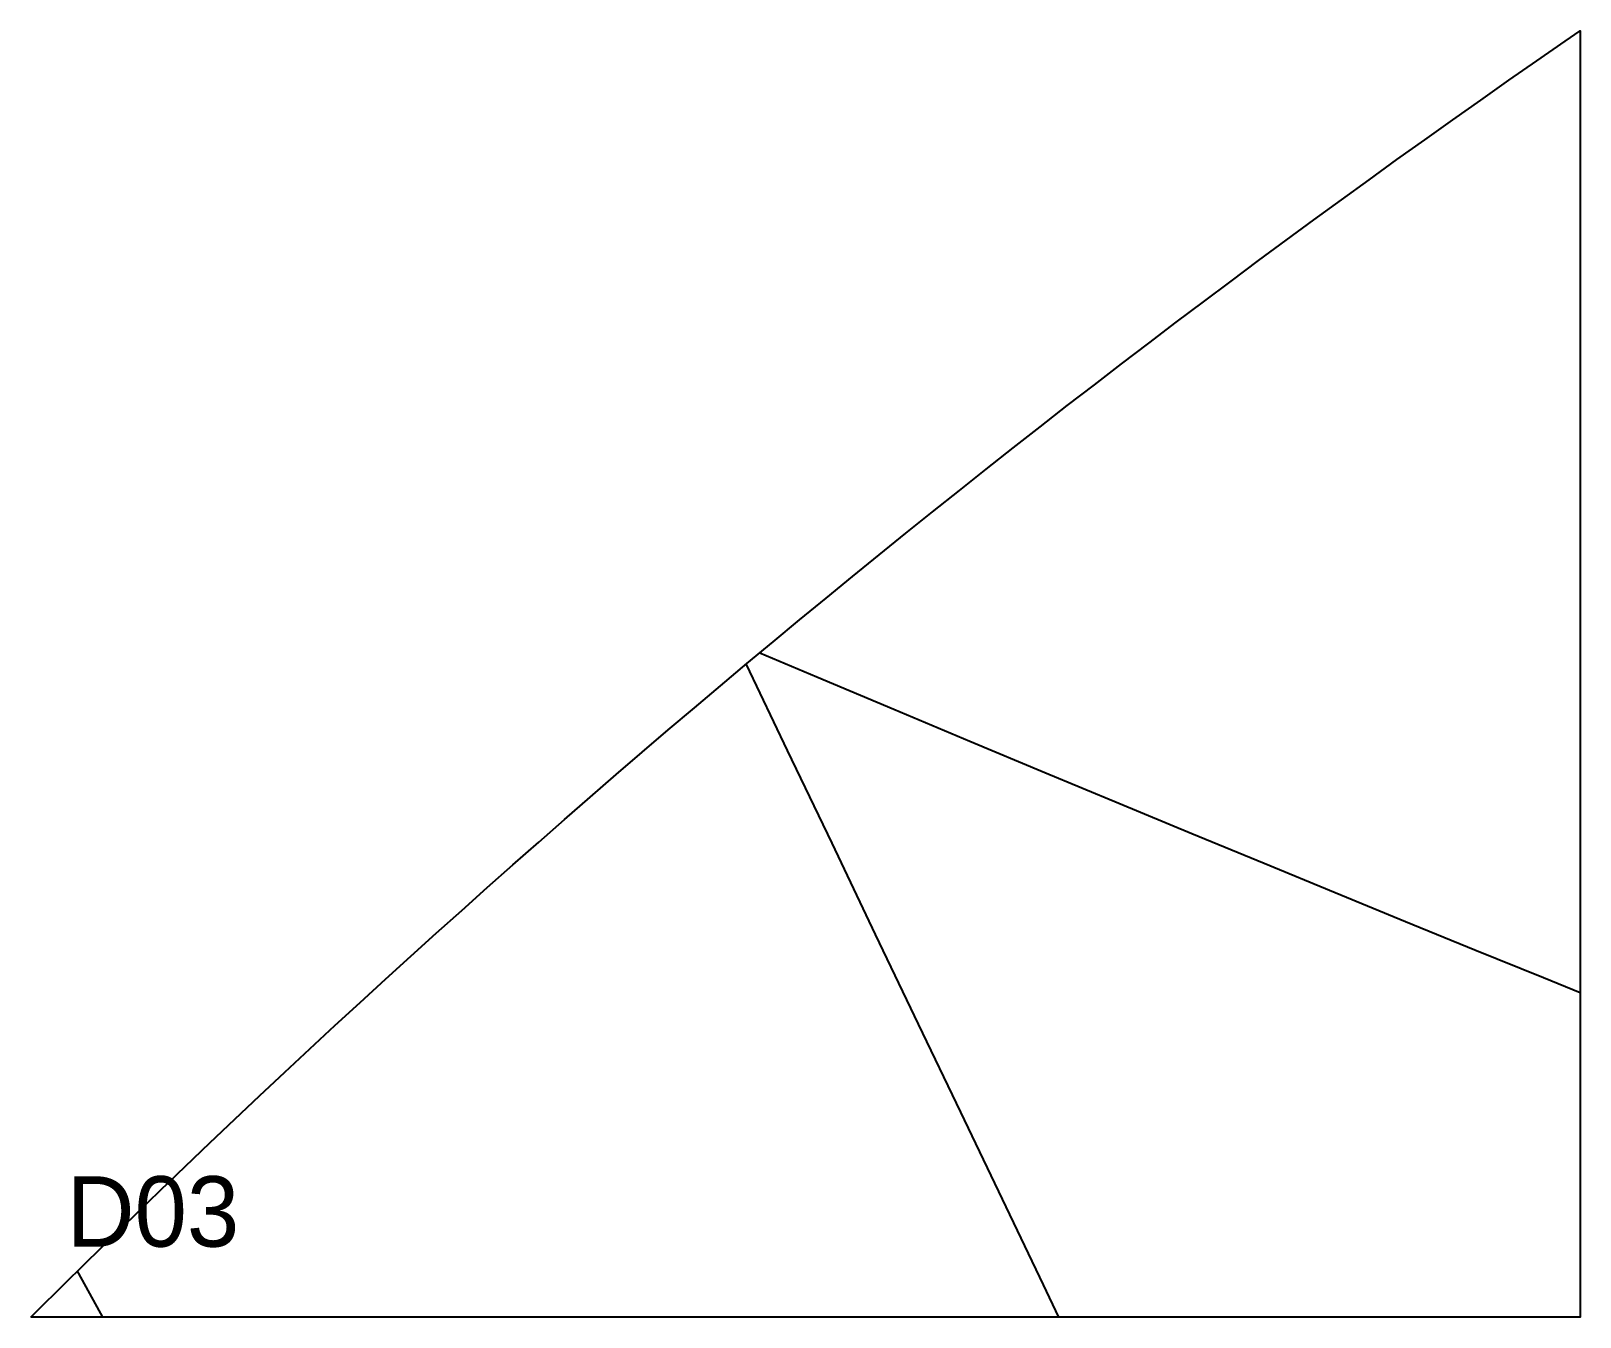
# Model space of a CAD drawing. Header units: millimetres. Extents: x 20 to 900, y 0 to 731.
import ezdxf

# ---------------------------------------------------------------- set-up
doc = ezdxf.new("R2010")
doc.units = ezdxf.units.MM
for name, color, linetype in [('CUT', 1, 'Continuous'), ('DECL', 30, 'Continuous'), ('HOUR', 7, 'Continuous'), ('HOUR15', 9, 'Continuous'), ('ID', 3, 'Continuous')]:
    doc.layers.add(name, color=color, linetype=linetype)

msp = doc.modelspace()

# ---------------------------------------------------------------- linework, layer by layer
at = {"layer": 'CUT'}
msp.add_lwpolyline([(19.77, 0), (23.67, 3.88), (37.51, 17.59), (51.39, 31.26), (65.31, 44.89), (79.28, 58.47), (93.28, 72.02), (107.33, 85.51), (121.42, 98.97), (135.55, 112.38), (149.72, 125.75), (163.93, 139.07), (178.18, 152.35), (192.48, 165.59), (206.81, 178.79), (221.19, 191.93), (235.6, 205.04), (250.06, 218.1), (264.55, 231.12), (279.09, 244.09), (293.66, 257.02), (308.27, 269.9), (322.93, 282.74), (337.62, 295.53), (352.35, 308.28), (367.12, 320.98), (381.93, 333.64), (396.78, 346.25), (411.67, 358.81), (426.6, 371.33), (441.56, 383.81), (456.56, 396.23), (471.6, 408.62), (486.68, 420.95), (501.8, 433.24), (516.95, 445.48), (532.14, 457.68), (547.37, 469.83), (562.64, 481.93), (577.94, 493.99), (593.28, 506), (608.66, 517.96), (624.07, 529.88), (639.52, 541.74), (655, 553.56), (670.53, 565.34), (686.09, 577.06), (701.68, 588.74), (717.31, 600.37), (732.97, 611.95), (748.68, 623.48), (764.41, 634.97), (780.18, 646.4), (795.99, 657.79), (811.83, 669.13), (827.71, 680.42), (843.62, 691.66), (859.56, 702.86), (875.54, 714), (891.56, 725.1), (900, 730.91), (900, 0), (19.77, 0)], close=True, dxfattribs=at)
at = {"layer": 'DECL'}
msp.add_lwpolyline([(433.98, 377.49), (466.3, 363.83), (510.08, 345.41), (553.27, 327.3), (595.89, 309.49), (637.95, 291.99), (679.46, 274.78), (720.44, 257.85), (760.9, 241.21), (800.85, 224.84), (840.31, 208.74), (879.27, 192.9), (900, 184.51)], dxfattribs=at)
at = {"layer": 'HOUR'}
msp.add_lwpolyline([(426.09, 370.91), (449.56, 321.89), (474.76, 269.27), (499.55, 217.49), (523.95, 166.53), (547.96, 116.38), (571.61, 67), (594.88, 18.39), (603.69, 0)], dxfattribs=at)
at = {"layer": 'HOUR15'}
msp.add_lwpolyline([(46.1, 26.05), (46.77, 24.82), (60.32, 0)], dxfattribs=at)

# ---------------------------------------------------------------- texts
at = {"layer": 'ID'}
msp.add_text('D03', height=40, dxfattribs=at).set_placement((40, 40))

doc.saveas('drawing.dxf')
